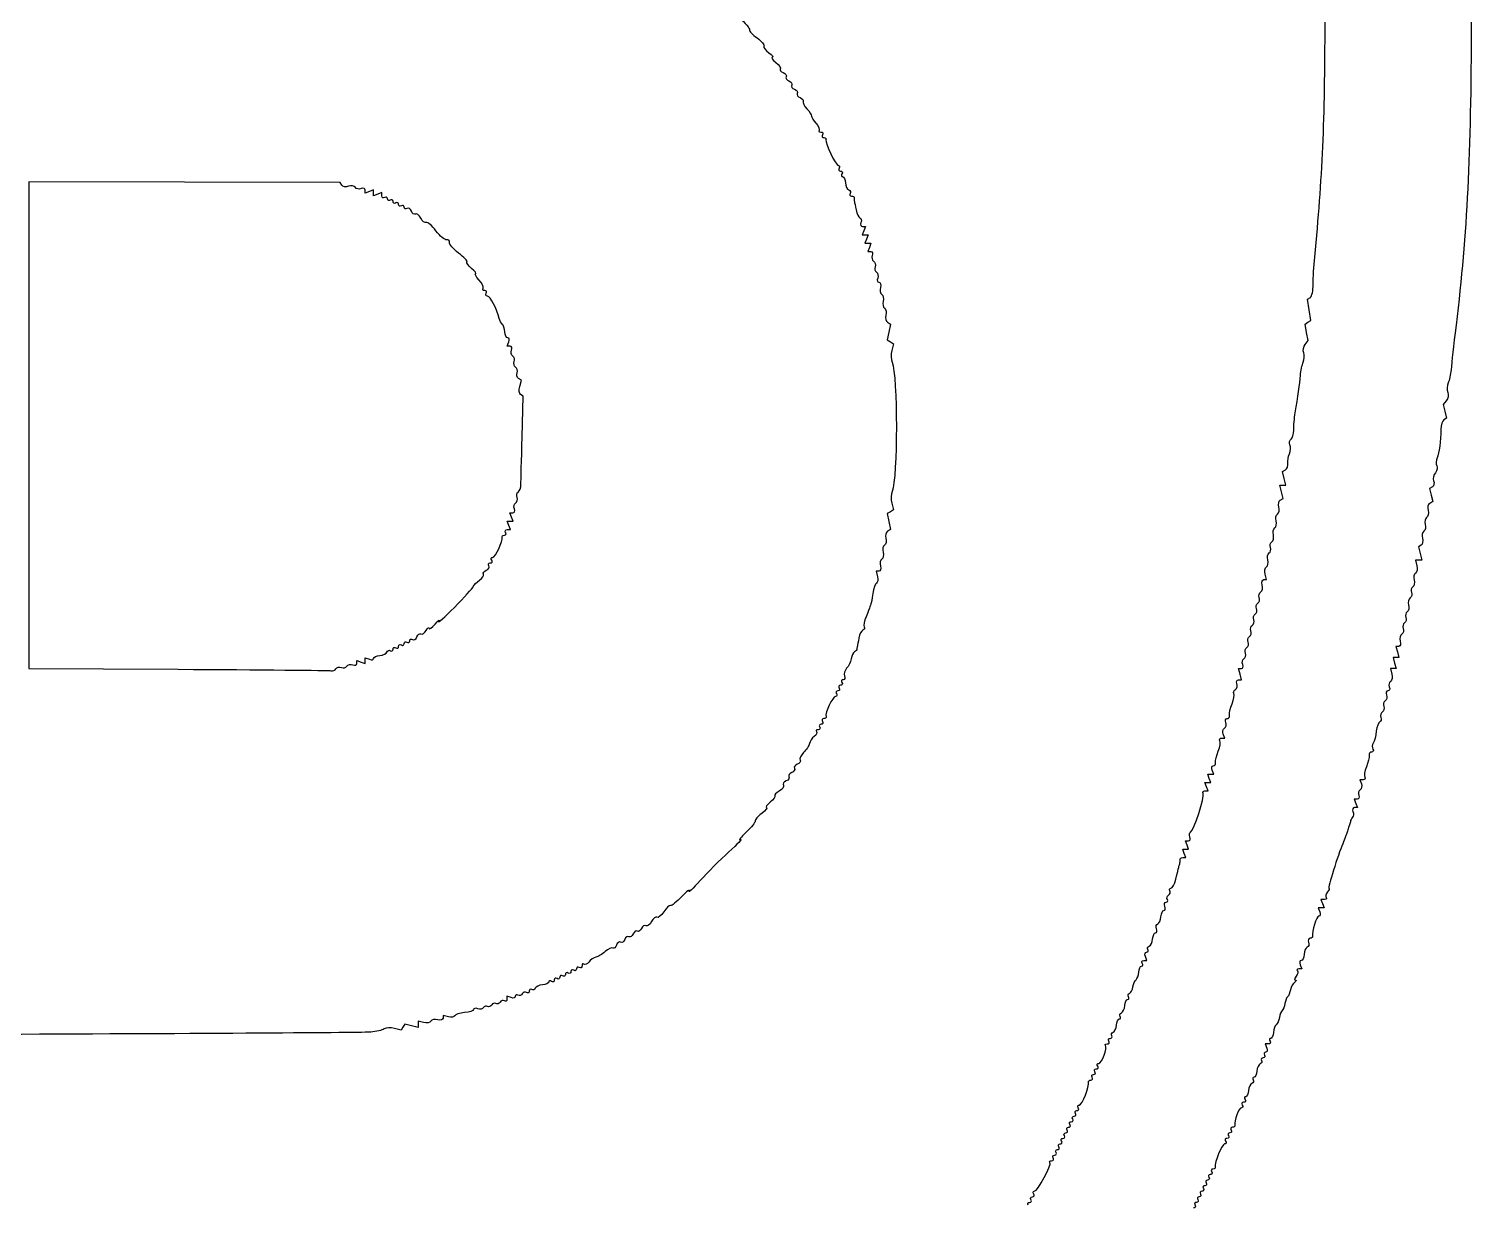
# Model space of a CAD drawing. Extents: x 13 to 550, y 14 to 551.
# Drawn here: x 403.9 to 550.3, y 162 to 281.4 of the extents above; entities that cross this region are included whole.
import ezdxf

# ---------------------------------------------------------------- set-up
doc = ezdxf.new("R2010")
doc.units = 0
doc.layers.get('0').update_dxf_attribs({"linetype": 'CONTINUOUS'})

msp = doc.modelspace()

# ---------------------------------------------------------------- linework, layer by layer
at = {"color": 7}
for p, q in [((419.663344, 265.839166), (403.86, 265.875347)), ((403.86, 265.875347), (403.86, 241.172351)), ((435.466716, 265.802957), (419.663344, 265.839166)), ((435.632662, 265.53445), (435.466716, 265.802957)), ((438.008889, 264.742168), (438.008889, 265.045726)), ((438.855556, 265.067062), (438.432222, 264.904615)), ((438.855556, 264.763504), (438.855556, 265.067062)), ((438.432222, 264.904615), (438.008889, 264.742168)), ((438.855556, 264.459946), (438.855556, 264.763504)), ((439.278889, 264.622393), (438.855556, 264.459946)), ((439.702222, 264.78484), (439.278889, 264.622393)), ((439.702222, 264.455769), (439.702222, 264.78484)), ((488.628549, 260.914444), (488.466102, 260.491111)), ((488.487438, 261.337778), (488.790996, 261.337778)), ((488.790996, 261.337778), (488.628549, 260.914444)), ((488.466102, 260.491111), (488.76966, 260.491111)), ((488.910771, 260.067778), (488.748324, 259.644444)), ((488.748324, 259.644444), (489.051882, 259.644444)), ((488.76966, 260.491111), (489.073218, 260.491111)), ((489.073218, 260.491111), (488.910771, 260.067778)), ((489.192993, 259.221111), (489.030546, 258.797778)), ((489.051882, 259.644444), (489.35544, 259.644444)), ((489.35544, 259.644444), (489.192993, 259.221111)), ((489.030546, 258.797778), (489.334104, 258.797778)), ((533.681009, 253.965851), (533.965235, 254.141506)), ((533.853136, 252.889427), (533.681009, 253.965851)), ((534.025235, 251.813032), (533.853136, 252.889427)), ((491.169932, 250.636617), (491.00963, 249.835134)), ((491.032659, 251.622024), (491.330234, 251.438128)), ((491.330234, 251.438128), (491.169932, 250.636617)), ((533.418486, 251.438043), (533.721874, 251.625523)), ((533.585505, 250.603004), (533.418486, 251.438043)), ((533.752496, 249.767993), (533.585505, 250.603004)), ((533.721874, 251.625523), (534.025235, 251.813032)), ((452.419946, 249.202222), (452.582393, 249.625556)), ((452.723504, 249.202222), (452.419946, 249.202222)), ((491.00963, 249.835134), (491.321316, 249.642489)), ((491.321316, 249.642489), (491.633002, 249.449844)), ((491.633002, 249.449844), (491.460423, 248.762238)), ((533.430282, 249.379712), (533.752496, 249.767993)), ((453.859082, 245.753975), (453.566304, 245.934907)), ((453.694066, 245.09651), (453.859082, 245.753975)), ((454.035781, 244.125863), (453.782402, 244.28244)), ((453.934209, 239.961251), (454.035781, 244.125863)), ((547.766692, 243.666772), (547.448091, 243.282893)), ((547.448091, 243.282893), (547.621742, 242.590969)), ((547.795394, 241.899045), (547.509079, 241.722063)), ((547.621742, 242.590969), (547.795394, 241.899045)), ((403.86, 241.172351), (403.86, 216.469355)), ((531.140162, 236.467537), (531.436919, 236.650953)), ((531.312882, 235.779282), (531.140162, 236.467537)), ((531.48563, 235.091026), (531.312882, 235.779282)), ((531.018609, 234.416261), (530.849247, 235.091026)), ((530.849247, 235.091026), (531.167453, 235.091026)), ((531.18797, 233.741496), (531.018609, 234.416261)), ((531.167453, 235.091026), (531.48563, 235.091026)), ((546.346888, 234.928241), (546.054111, 234.747308)), ((546.054111, 234.747308), (546.219126, 234.089843)), ((491.459943, 233.273318), (491.632522, 232.585712)), ((530.909361, 233.569312), (531.18797, 233.741496)), ((546.384141, 233.432378), (546.076322, 233.242104)), ((546.219126, 234.089843), (546.384141, 233.432378)), ((452.582393, 230.998889), (452.419946, 231.422222)), ((452.419946, 231.422222), (452.723504, 231.422222)), ((452.864615, 231.845556), (452.702168, 232.268889)), ((452.702168, 232.268889), (453.005726, 232.268889)), ((452.723504, 231.422222), (453.027062, 231.422222)), ((453.027062, 231.422222), (452.864615, 231.845556)), ((491.320836, 232.393067), (491.00915, 232.200422)), ((491.00915, 232.200422), (491.169452, 231.398939)), ((491.169452, 231.398939), (491.329754, 230.597428)), ((491.632522, 232.585712), (491.320836, 232.393067)), ((452.415769, 230.575556), (452.74484, 230.575556)), ((452.74484, 230.575556), (452.582393, 230.998889)), ((491.329754, 230.597428), (491.032179, 230.413532)), ((545.203832, 228.992825), (544.925222, 228.820641)), ((544.925222, 228.820641), (545.094583, 228.145876)), ((544.943425, 227.471111), (544.622905, 227.471111)), ((544.622905, 227.471111), (544.770451, 226.906949)), ((545.263945, 227.471111), (544.943425, 227.471111)), ((545.094583, 228.145876), (545.263945, 227.471111)), ((490.16, 226.342222), (489.871286, 226.342222)), ((489.871286, 226.342222), (490.015361, 225.791296)), ((529.514731, 225.495471), (529.367186, 226.059633)), ((529.226018, 225.495471), (529.514731, 225.495471)), ((542.936063, 218.722222), (542.64735, 218.722222)), ((542.64735, 218.722222), (542.794952, 218.157778)), ((437.162222, 216.989829), (437.162222, 217.293388)), ((437.162222, 217.293388), (437.585556, 217.13094)), ((437.585556, 217.13094), (438.008889, 216.968493)), ((438.008889, 217.272052), (438.008889, 217.57561)), ((438.008889, 217.57561), (438.432222, 217.413163)), ((438.008889, 216.968493), (438.008889, 217.272052)), ((542.653841, 217.593333), (542.365128, 217.593333)), ((542.365128, 217.593333), (542.51273, 217.028889)), ((542.51273, 217.028889), (542.66036, 216.464444)), ((542.942582, 217.593333), (542.653841, 217.593333)), ((542.794952, 218.157778), (542.942582, 217.593333)), ((403.86, 216.469355), (419.029444, 216.393832)), ((435.037936, 216.452111), (435.037936, 216.452111)), ((526.668436, 215.335471), (526.974731, 215.335471)), ((526.827129, 215.899915), (526.679499, 216.46436)), ((526.679499, 216.46436), (526.965503, 216.46436)), ((526.974731, 215.335471), (526.827129, 215.899915)), ((542.371619, 216.464444), (542.082905, 216.464444)), ((542.082905, 216.464444), (542.230451, 215.900282)), ((542.66036, 216.464444), (542.371619, 216.464444)), ((524.94688, 209.408804), (525.275951, 209.408804)), ((525.275951, 209.408804), (525.116975, 209.823106)), ((523.702393, 205.316582), (523.539946, 205.739915)), ((523.539946, 205.739915), (523.843504, 205.739915)), ((523.86484, 204.893249), (523.702393, 205.316582)), ((523.843504, 205.739915), (524.147062, 205.739915)), ((524.147062, 205.739915), (523.984615, 206.163249)), ((539.312979, 205.175556), (538.983908, 205.175556)), ((538.983908, 205.175556), (539.142884, 204.761253)), ((523.253547, 204.046582), (523.582618, 204.046582)), ((523.420171, 204.469915), (523.257724, 204.893249)), ((523.257724, 204.893249), (523.561282, 204.893249)), ((523.582618, 204.046582), (523.420171, 204.469915)), ((523.561282, 204.893249), (523.86484, 204.893249)), ((538.723022, 203.2), (538.419463, 203.2)), ((538.419463, 203.2), (538.58191, 202.776667)), ((538.744358, 202.353333), (538.440799, 202.353333)), ((538.58191, 202.776667), (538.744358, 202.353333)), ((521.162393, 197.696582), (520.999946, 198.119915)), ((520.999946, 198.119915), (521.303504, 198.119915)), ((521.32484, 197.273249), (521.162393, 197.696582)), ((521.444615, 198.543249), (521.282168, 198.966582)), ((521.282168, 198.966582), (521.585726, 198.966582)), ((521.303504, 198.119915), (521.607062, 198.119915)), ((521.607062, 198.119915), (521.444615, 198.543249)), ((521.01242, 197.273249), (521.32484, 197.273249)), ((535.054133, 192.193333), (534.750574, 192.193333)), ((534.750574, 192.193333), (534.913022, 191.77)), ((535.392263, 193.04), (535.032797, 193.04)), ((535.032797, 193.04), (535.195244, 192.616667)), ((535.357691, 192.193333), (535.054133, 192.193333)), ((535.195244, 192.616667), (535.357691, 192.193333)), ((517.044658, 186.831026), (517.373729, 186.831026)), ((517.373729, 186.831026), (517.211282, 187.25436)), ((533.099913, 185.984444), (532.779506, 185.984444)), ((532.937466, 186.407778), (533.099913, 185.984444)), ((452.824906, 183.060171), (452.401573, 183.222618)), ((452.401573, 183.222618), (452.401573, 182.893547)), ((442.020932, 180.385748), (441.83173, 180.079622)), ((442.695697, 180.216387), (442.020932, 180.385748)), ((443.370462, 180.047025), (442.695697, 180.216387)), ((443.934624, 180.540519), (443.370462, 180.688065)), ((443.370462, 180.688065), (443.370462, 180.367545)), ((443.370462, 180.367545), (443.370462, 180.047025)), ((446.461388, 181.108435), (445.910462, 181.252509)), ((445.910462, 181.252509), (445.910462, 180.963796)), ((441.642528, 179.773495), (440.970331, 179.942208)), ((441.83173, 180.079622), (441.642528, 179.773495)), ((529.717423, 178.364444), (529.388352, 178.364444)), ((529.388352, 178.364444), (529.550799, 177.941111))]:
    msp.add_line(p, q, dxfattribs=at)
for points in [[(475.967693, 282.601876), (476.588582, 282.006971), (477.065848, 281.427202), (477.028284, 281.313551)], [(477.028284, 281.313551), (476.99072, 281.1999), (477.334975, 280.829653), (477.793304, 280.490789)], [(534.406038, 258.233249), (535.193353, 266.253722), (535.453985, 272.185045), (535.453985, 282.081026)], [(550.286654, 282.081111), (550.275083, 268.452685), (549.897921, 260.88515), (548.75351, 251.318889)], [(477.793304, 280.490789), (478.251633, 280.151925), (478.566, 279.776569), (478.491889, 279.656653)], [(478.491889, 279.656653), (478.417777, 279.536737), (478.641523, 279.239444), (478.989108, 278.995971)], [(478.989108, 278.995971), (479.336693, 278.752526), (479.497559, 278.5491), (479.346599, 278.543935)], [(479.346599, 278.543935), (479.195638, 278.538855), (479.352525, 278.300547), (479.695143, 278.014543)], [(479.695143, 278.014543), (480.037789, 277.728511), (480.241864, 277.418236), (480.148618, 277.325018)], [(480.148618, 277.325018), (480.0554, 277.231771), (480.187085, 277.075702), (480.441226, 276.978195)], [(480.441226, 276.978195), (480.695395, 276.880659), (480.832527, 276.686264), (480.745969, 276.546225)], [(480.745969, 276.546225), (480.659412, 276.406158), (480.786412, 276.215658), (481.028192, 276.122892)], [(481.028192, 276.122892), (481.269971, 276.030097), (481.396971, 275.839597), (481.310414, 275.699559)], [(481.310414, 275.699559), (481.223856, 275.559492), (481.350856, 275.368992), (481.592636, 275.276225)], [(481.592636, 275.276225), (481.834416, 275.183431), (481.961416, 274.992931), (481.874858, 274.852892)], [(481.874858, 274.852892), (481.788301, 274.712825), (481.915301, 274.522325), (482.15708, 274.429559)], [(482.15708, 274.429559), (482.39886, 274.336764), (482.538306, 274.166386), (482.466932, 274.050958)], [(482.466932, 274.050958), (482.395586, 273.9355), (482.562182, 273.599543), (482.837151, 273.304395)], [(482.837151, 273.304395), (483.11212, 273.009247), (483.329996, 272.676648), (483.321275, 272.565255)], [(483.321275, 272.565255), (483.312526, 272.45389), (483.517279, 272.115365), (483.776161, 271.812992)], [(483.776161, 271.812992), (484.035072, 271.510647), (484.172655, 271.189027), (484.081921, 271.098292)], [(484.081921, 271.098292), (483.991186, 271.007558), (484.072607, 270.933333), (484.262882, 270.933333)], [(484.262882, 270.933333), (484.453128, 270.933333), (484.530287, 270.806333), (484.43436, 270.651111)], [(484.43436, 270.651111), (484.338432, 270.495889), (484.394425, 270.368889), (484.55882, 270.368889)], [(484.55882, 270.368889), (484.723186, 270.368889), (484.825943, 270.271042), (484.787138, 270.151465)], [(484.787138, 270.151465), (484.674051, 269.803005), (485.764586, 267.546667), (486.046103, 267.546667)], [(486.127693, 267.264444), (486.031766, 267.109222), (486.095266, 266.982222), (486.268804, 266.982222)], [(486.046103, 267.546667), (486.186903, 267.546667), (486.22362, 267.419667), (486.127693, 267.264444)], [(486.268804, 266.982222), (486.442343, 266.982222), (486.505843, 266.855222), (486.409915, 266.7)], [(486.409915, 266.7), (486.313988, 266.544778), (486.342972, 266.417778), (486.474318, 266.417778)], [(436.315556, 265.43), (436.031245, 265.339774), (435.723933, 265.386764), (435.632662, 265.53445)], [(437.006407, 265.312708), (436.910762, 265.467451), (436.599866, 265.520226), (436.315556, 265.43)], [(437.594587, 265.190309), (437.36672, 265.102848), (437.102052, 265.157938), (437.006407, 265.312708)], [(438.008889, 265.045726), (438.008889, 265.212689), (437.822453, 265.277741), (437.594587, 265.190309)], [(486.474318, 266.417778), (486.605665, 266.417778), (486.734527, 266.133919), (486.760661, 265.786955)], [(486.760661, 265.786955), (486.786908, 265.440019), (486.941594, 265.111653), (487.10469, 265.057297)], [(487.10469, 265.057297), (487.267786, 265.002941), (487.329424, 264.8423), (487.241681, 264.700343)], [(439.984444, 264.301111), (439.829222, 264.205184), (439.702222, 264.274864), (439.702222, 264.455769)], [(440.266667, 264.16), (440.266667, 264.333538), (440.139667, 264.397038), (439.984444, 264.301111)], [(440.548889, 264.018889), (440.393667, 263.922962), (440.266667, 263.986462), (440.266667, 264.16)], [(440.831111, 263.877778), (440.831111, 264.051316), (440.704111, 264.114816), (440.548889, 264.018889)], [(441.113333, 263.736667), (440.958111, 263.640739), (440.831111, 263.704239), (440.831111, 263.877778)], [(441.395556, 263.595556), (441.395556, 263.769094), (441.268556, 263.832594), (441.113333, 263.736667)], [(441.677778, 263.454444), (441.522556, 263.358517), (441.395556, 263.422017), (441.395556, 263.595556)], [(487.241681, 264.700343), (487.153938, 264.558385), (487.216563, 264.442222), (487.381042, 264.442222)], [(487.381042, 264.442222), (487.545408, 264.442222), (487.664873, 264.346972), (487.6465, 264.230556)], [(487.6465, 264.230556), (487.628156, 264.114139), (487.637469, 263.955389), (487.667385, 263.877778)], [(487.667385, 263.877778), (487.6973, 263.800167), (487.779512, 263.419167), (487.850067, 263.031111)], [(441.96, 263.313333), (441.96, 263.486872), (441.833, 263.550372), (441.677778, 263.454444)], [(442.244226, 263.173464), (442.087903, 263.076831), (441.96, 263.139795), (441.96, 263.313333)], [(442.697108, 262.909502), (442.604342, 263.151281), (442.400521, 263.270069), (442.244226, 263.173464)], [(443.104298, 262.617317), (442.973121, 262.536234), (442.789903, 262.667722), (442.697108, 262.909502)], [(443.653333, 262.184444), (443.482532, 262.503581), (443.235475, 262.698371), (443.104298, 262.617317)], [(444.200534, 261.750443), (444.070373, 261.67001), (443.824134, 261.865308), (443.653333, 262.184444)], [(487.850067, 263.031111), (487.920651, 262.643056), (488.094556, 262.285593), (488.23657, 262.236768)], [(488.23657, 262.236768), (488.378585, 262.187944), (488.424841, 261.965694), (488.339328, 261.74288)], [(445.185602, 260.915517), (444.773981, 261.455182), (444.330695, 261.830905), (444.200534, 261.750443)], [(446.275347, 260.001032), (446.087613, 259.964343), (445.597224, 260.375852), (445.185602, 260.915517)], [(488.339328, 261.74288), (488.253842, 261.520065), (488.320419, 261.337778), (488.487438, 261.337778)], [(446.555001, 259.741698), (446.588924, 259.92105), (446.463081, 260.037749), (446.275347, 260.001032)], [(447.490765, 258.65486), (446.942182, 259.073283), (446.521106, 259.562374), (446.555001, 259.741698)], [(448.340536, 257.746472), (448.421732, 257.827667), (448.039349, 258.236466), (447.490765, 258.65486)], [(448.815883, 257.07879), (448.473237, 257.364823), (448.259341, 257.665248), (448.340536, 257.746472)], [(489.334104, 258.797778), (489.501067, 258.797778), (489.569506, 258.620119), (489.486166, 258.403005)], [(489.486166, 258.403005), (489.402854, 258.185864), (489.464717, 257.9278), (489.623834, 257.829502)], [(489.623834, 257.829502), (489.782838, 257.731232), (489.846338, 257.477232), (489.764945, 257.265057)], [(534.251549, 255.499108), (534.251549, 256.14915), (534.322246, 257.379526), (534.406038, 258.233249)], [(449.216216, 256.549398), (449.3387, 256.554478), (449.158529, 256.792786), (448.815883, 257.07879)], [(449.559257, 255.932827), (449.248135, 256.266781), (449.093759, 256.544233), (449.216216, 256.549398)], [(489.764945, 257.265057), (489.683524, 257.052911), (489.746883, 256.798911), (489.906056, 256.700613)], [(489.906056, 256.700613), (490.06506, 256.602343), (490.123649, 256.335502), (490.036189, 256.107636)], [(449.976917, 255.08616), (450.05831, 255.217874), (449.870378, 255.598874), (449.559257, 255.932827)], [(450.144444, 254.846667), (449.970906, 254.846667), (449.895524, 254.954447), (449.976917, 255.08616)], [(450.285556, 254.564444), (450.381483, 254.719667), (450.317983, 254.846667), (450.144444, 254.846667)], [(490.036189, 256.107636), (489.948756, 255.879769), (490.005906, 255.693333), (490.163217, 255.693333)], [(490.163217, 255.693333), (490.320499, 255.693333), (490.386539, 255.45367), (490.309944, 255.160752)], [(490.309944, 255.160752), (490.233321, 254.867805), (490.29668, 254.550192), (490.450971, 254.454914)], [(533.965235, 254.141506), (534.121529, 254.238111), (534.250392, 254.849037), (534.251549, 255.499108)], [(450.424409, 254.282222), (450.252112, 254.282222), (450.189628, 254.409222), (450.285556, 254.564444)], [(451.611182, 251.998706), (451.407925, 252.943868), (450.712388, 254.282222), (450.424409, 254.282222)], [(490.450971, 254.454914), (490.605149, 254.359608), (490.668649, 254.042108), (490.592082, 253.749358)], [(490.592082, 253.749358), (490.515515, 253.456581), (490.5791, 253.139081), (490.733193, 253.043803)], [(451.922473, 251.4346), (451.798267, 251.526181), (451.6582, 251.78004), (451.611182, 251.998706)], [(490.733193, 253.043803), (490.887371, 252.948496), (490.950871, 252.630996), (490.874304, 252.338247)], [(490.874304, 252.338247), (490.797737, 252.04547), (490.868942, 251.723172), (491.032659, 251.622024)], [(452.194196, 250.658489), (452.168796, 250.993769), (452.04665, 251.343019), (451.922473, 251.4346)], [(452.492477, 250.048889), (452.35368, 250.048889), (452.219455, 250.323209), (452.194196, 250.658489)], [(548.75351, 251.318889), (548.498832, 249.189974), (548.325125, 247.649238), (548.244409, 246.803333)], [(452.582393, 249.625556), (452.671744, 249.858389), (452.631274, 250.048889), (452.492477, 250.048889)], [(452.868086, 248.78792), (452.955519, 249.015786), (452.890382, 249.202222), (452.723504, 249.202222)], [(533.284204, 248.53234), (533.187317, 248.784872), (533.253047, 249.166182), (533.430282, 249.379712)], [(452.998219, 248.194943), (452.839215, 248.293213), (452.780626, 248.560054), (452.868086, 248.78792)], [(453.13933, 247.630498), (453.220751, 247.842645), (453.157392, 248.096645), (452.998219, 248.194943)], [(453.280441, 247.066054), (453.121437, 247.164324), (453.057937, 247.418324), (453.13933, 247.630498)], [(491.460423, 248.762238), (491.365512, 248.384032), (491.380074, 247.852071), (491.492822, 247.580065)], [(491.492822, 247.580065), (492.081707, 246.159218), (492.082102, 235.872584), (491.492822, 234.45549)], [(532.959733, 246.238804), (532.998228, 246.704471), (533.126611, 247.307721), (533.24506, 247.57936)], [(533.24506, 247.57936), (533.36348, 247.850999), (533.381119, 248.279835), (533.284204, 248.53234)], [(453.421552, 246.50161), (453.502974, 246.713756), (453.439615, 246.967756), (453.280441, 247.066054)], [(453.566304, 245.934907), (453.405296, 246.034419), (453.34016, 246.289435), (453.421552, 246.50161)], [(532.432599, 242.428804), (532.709289, 244.069277), (532.88596, 245.34622), (532.959733, 246.238804)], [(548.244409, 246.803333), (548.199959, 246.337667), (548.066722, 245.734417), (547.948273, 245.462778)], [(453.782402, 244.28244), (453.64304, 244.368574), (453.603304, 244.734898), (453.694066, 245.09651)], [(547.948273, 245.462778), (547.829853, 245.191139), (547.812214, 244.762302), (547.909129, 244.509798)], [(547.909129, 244.509798), (548.006016, 244.257266), (547.941923, 243.877931), (547.766692, 243.666772)], [(532.271619, 240.683457), (532.268515, 241.10013), (532.340989, 241.885526), (532.432599, 242.428804)], [(547.509079, 241.722063), (547.351599, 241.624753), (547.220479, 241.204214), (547.217685, 240.787569)], [(532.00427, 239.757204), (532.154412, 239.849999), (532.274724, 240.266813), (532.271619, 240.683457)], [(547.217685, 240.787569), (547.2095, 239.543308), (547.0525, 238.367147), (546.826722, 237.856296)], [(453.818667, 235.175665), (453.826287, 235.51721), (453.878357, 237.670735), (453.934209, 239.961251)], [(531.890309, 239.174218), (531.802848, 239.402084), (531.854156, 239.664409), (532.00427, 239.757204)], [(531.834598, 238.266026), (531.95268, 238.537665), (531.977741, 238.946351), (531.890309, 239.174218)], [(531.436919, 236.650953), (531.600128, 236.75182), (531.708078, 237.045359), (531.676808, 237.303254)], [(531.676808, 237.303254), (531.645509, 237.561148), (531.716516, 237.994388), (531.834598, 238.266026)], [(546.826722, 237.856296), (546.709967, 237.59208), (546.700117, 237.23727), (546.804709, 237.067824)], [(546.657022, 236.352334), (546.471066, 236.128278), (546.391084, 235.75693), (546.479307, 235.527088)], [(546.804709, 237.067824), (546.909442, 236.898378), (546.842978, 236.57639), (546.657022, 236.352334)], [(453.421552, 233.840613), (453.34016, 234.052787), (453.393048, 234.30024), (453.539126, 234.390494)], [(453.539126, 234.390494), (453.685176, 234.480777), (453.810991, 234.834091), (453.818667, 235.175665)], [(491.492822, 234.45549), (491.37982, 234.183484), (491.365032, 233.651524), (491.459943, 233.273318)], [(546.479307, 235.527088), (546.567501, 235.297246), (546.507896, 235.027752), (546.346888, 234.928241)], [(453.150309, 232.683191), (453.062848, 232.911057), (453.121437, 233.177898), (453.280441, 233.276168)], [(453.280441, 233.276168), (453.439474, 233.374466), (453.502974, 233.628466), (453.421552, 233.840613)], [(530.62886, 232.159274), (530.783038, 232.254552), (530.846538, 232.572052), (530.769971, 232.864829)], [(530.769971, 232.864829), (530.693404, 233.157578), (530.756142, 233.474599), (530.909361, 233.569312)], [(546.076322, 233.242104), (545.906988, 233.137456), (545.831099, 232.812308), (545.907666, 232.51953)], [(453.005726, 232.268889), (453.172689, 232.268889), (453.237741, 232.455325), (453.150309, 232.683191)], [(530.346638, 230.748163), (530.500816, 230.843441), (530.564316, 231.160941), (530.487749, 231.453718)], [(530.487749, 231.453718), (530.411182, 231.746467), (530.474767, 232.063967), (530.62886, 232.159274)], [(545.766554, 231.813975), (545.612376, 231.718697), (545.548876, 231.401197), (545.625443, 231.108419)], [(545.907666, 232.51953), (545.984232, 232.226781), (545.920648, 231.909281), (545.766554, 231.813975)], [(451.90489, 229.799444), (451.867976, 229.915861), (451.972285, 230.011111), (452.136651, 230.011111)], [(452.136651, 230.011111), (452.301046, 230.011111), (452.357038, 230.138111), (452.261111, 230.293333)], [(452.261111, 230.293333), (452.165184, 230.448556), (452.234864, 230.575556), (452.415769, 230.575556)], [(491.032179, 230.413532), (490.868518, 230.312383), (490.797257, 229.990086), (490.873824, 229.697308)], [(530.050248, 229.328274), (530.212215, 229.428379), (530.282094, 229.74983), (530.205527, 230.042607)], [(530.205527, 230.042607), (530.12896, 230.335356), (530.192544, 230.652856), (530.346638, 230.748163)], [(545.484332, 230.402864), (545.330154, 230.307586), (545.266654, 229.990086), (545.343221, 229.697308)], [(545.625443, 231.108419), (545.70201, 230.81567), (545.638426, 230.49817), (545.484332, 230.402864)], [(450.940226, 227.753333), (451.221658, 227.753333), (452.018033, 229.44249), (451.90489, 229.799444)], [(490.732713, 228.991753), (490.578535, 228.896474), (490.515035, 228.578974), (490.591602, 228.286197)], [(490.873824, 229.697308), (490.950391, 229.404559), (490.886806, 229.087059), (490.732713, 228.991753)], [(529.776859, 228.204861), (529.928074, 228.298304), (529.985196, 228.548382), (529.903775, 228.760528)], [(529.903775, 228.760528), (529.822382, 228.972703), (529.888252, 229.22817), (530.050248, 229.328274)], [(545.343221, 229.697308), (545.419788, 229.404559), (545.35705, 229.087539), (545.203832, 228.992825)], [(450.56902, 226.904663), (450.472387, 227.060986), (450.53535, 227.188889), (450.708889, 227.188889)], [(450.708889, 227.188889), (450.882427, 227.188889), (450.945927, 227.315889), (450.85, 227.471111)], [(450.85, 227.471111), (450.754073, 227.626333), (450.794656, 227.753333), (450.940226, 227.753333)], [(490.450491, 227.580642), (490.296313, 227.485363), (490.232841, 227.16775), (490.309464, 226.874804)], [(490.591602, 228.286197), (490.668169, 227.993448), (490.604584, 227.675948), (490.450491, 227.580642)], [(529.499971, 226.797052), (529.654149, 226.89233), (529.717649, 227.20983), (529.641082, 227.502607)], [(529.641082, 227.502607), (529.564515, 227.795356), (529.62556, 228.111389), (529.776859, 228.204861)], [(449.622644, 225.444304), (449.914828, 225.648972), (450.088988, 225.921401), (450.009683, 226.049727)], [(450.009683, 226.049727), (449.930351, 226.178082), (450.063277, 226.358986), (450.305057, 226.451781)], [(450.305057, 226.451781), (450.546837, 226.544547), (450.665624, 226.748368), (450.56902, 226.904663)], [(490.015361, 225.791296), (490.094609, 225.488302), (490.048098, 225.202552), (489.912039, 225.156296)], [(490.309464, 226.874804), (490.38606, 226.581885), (490.318778, 226.342222), (490.16, 226.342222)], [(529.367186, 226.059633), (529.286047, 226.369936), (529.345737, 226.701745), (529.499971, 226.797052)], [(544.637666, 226.16953), (544.483488, 226.074252), (544.419988, 225.756752), (544.496554, 225.463975)], [(544.770451, 226.906949), (544.85159, 226.596646), (544.7919, 226.264837), (544.637666, 226.16953)], [(447.062408, 222.678554), (448.05902, 223.690378), (448.923269, 224.642878), (448.982931, 224.795221)], [(448.982931, 224.795221), (449.042592, 224.947565), (449.330487, 225.239665), (449.622644, 225.444304)], [(489.5377, 224.084444), (489.467906, 223.541167), (489.386344, 223.064917), (489.356456, 223.026111)], [(489.912039, 225.156296), (489.775952, 225.110068), (489.607493, 224.627722), (489.5377, 224.084444)], [(528.774886, 223.680528), (528.693493, 223.892703), (528.759364, 224.14817), (528.921359, 224.248274)], [(528.921359, 224.248274), (529.083326, 224.348379), (529.153176, 224.669943), (529.076553, 224.962889)], [(529.076553, 224.962889), (528.999958, 225.255808), (529.06724, 225.495471), (529.226018, 225.495471)], [(544.233862, 224.206054), (544.315255, 223.993879), (544.249384, 223.738412), (544.087389, 223.638308)], [(544.360777, 224.761721), (544.209563, 224.668278), (544.152441, 224.4182), (544.233862, 224.206054)], [(544.496554, 225.463975), (544.573121, 225.171226), (544.512077, 224.855193), (544.360777, 224.761721)], [(445.464099, 221.262222), (445.346554, 221.029389), (446.065769, 221.666731), (447.062408, 222.678554)], [(489.243201, 222.743889), (489.210802, 222.627472), (489.035259, 222.172304), (488.853141, 221.732433)], [(489.356456, 223.026111), (489.326569, 222.987306), (489.2756, 222.860306), (489.243201, 222.743889)], [(528.492664, 222.551639), (528.411271, 222.763814), (528.474884, 223.017814), (528.633775, 223.116084)], [(528.633775, 223.116084), (528.792807, 223.214382), (528.856307, 223.468382), (528.774886, 223.680528)], [(543.93211, 222.923975), (544.008677, 222.631226), (543.947632, 222.315193), (543.796333, 222.221721)], [(544.087389, 223.638308), (543.925421, 223.538203), (543.855543, 223.216752), (543.93211, 222.923975)], [(445.095207, 220.98), (445.41567, 221.368056), (445.581673, 221.495056), (445.464099, 221.262222)], [(488.853141, 221.732433), (488.670995, 221.292533), (488.587175, 220.827148), (488.666875, 220.698201)], [(528.06933, 220.858306), (528.228362, 220.956604), (528.291862, 221.210604), (528.210441, 221.42275)], [(528.210441, 221.42275), (528.129048, 221.634925), (528.192661, 221.888925), (528.351552, 221.987195)], [(528.351552, 221.987195), (528.510585, 222.085493), (528.574085, 222.339493), (528.492664, 222.551639)], [(543.669418, 221.666054), (543.75081, 221.453879), (543.687198, 221.199879), (543.528306, 221.10161)], [(543.796333, 222.221721), (543.645118, 222.128278), (543.587996, 221.8782), (543.669418, 221.666054)], [(442.80867, 219.426536), (442.964965, 219.329931), (443.168786, 219.448832), (443.261552, 219.690498)], [(443.261552, 219.690498), (443.354347, 219.932278), (443.536155, 220.06464), (443.665554, 219.984659)], [(443.665554, 219.984659), (443.794981, 219.904677), (444.031822, 220.064161), (444.191842, 220.339073)], [(444.191842, 220.339073), (444.35189, 220.613958), (444.48953, 220.711889), (444.497686, 220.556667)], [(444.497686, 220.556667), (444.50587, 220.401444), (444.774743, 220.591944), (445.095207, 220.98)], [(488.535924, 220.369102), (488.384229, 220.317032), (488.202393, 219.956944), (488.13181, 219.568889)], [(488.666875, 220.698201), (488.746546, 220.569254), (488.687759, 220.421172), (488.535924, 220.369102)], [(527.645997, 219.164972), (527.564604, 219.377147), (527.628217, 219.631147), (527.787108, 219.729417)], [(527.787108, 219.729417), (527.94614, 219.827715), (528.00964, 220.081715), (527.928219, 220.293861)], [(527.928219, 220.293861), (527.846826, 220.506036), (527.910439, 220.760036), (528.06933, 220.858306)], [(543.240722, 219.969419), (543.078755, 219.869314), (543.008905, 219.54775), (543.085528, 219.254804)], [(543.387195, 220.537165), (543.468588, 220.32499), (543.402718, 220.069523), (543.240722, 219.969419)], [(543.528306, 221.10161), (543.369274, 221.003312), (543.305774, 220.749312), (543.387195, 220.537165)], [(440.216036, 218.146997), (440.270392, 218.310093), (440.431033, 218.37173), (440.572991, 218.283988)], [(440.572991, 218.283988), (440.714948, 218.196245), (440.831111, 218.26649), (440.831111, 218.44)], [(440.831111, 218.44), (440.831111, 218.613538), (440.958111, 218.677038), (441.113333, 218.581111)], [(441.113333, 218.581111), (441.268556, 218.485184), (441.395556, 218.548684), (441.395556, 218.722222)], [(441.395556, 218.722222), (441.395556, 218.895761), (441.522556, 218.959261), (441.677778, 218.863333)], [(441.677778, 218.863333), (441.833, 218.767406), (441.96, 218.830906), (441.96, 219.004444)], [(441.96, 219.004444), (441.96, 219.177983), (442.087, 219.241483), (442.242222, 219.145556)], [(442.242222, 219.145556), (442.397444, 219.049628), (442.524444, 219.113128), (442.524444, 219.286667)], [(442.524444, 219.286667), (442.524444, 219.460205), (442.652348, 219.523169), (442.80867, 219.426536)], [(487.934621, 218.510556), (487.919663, 218.394139), (487.805504, 218.235389), (487.680621, 218.157778)], [(487.982542, 218.792778), (487.970971, 218.753972), (487.949438, 218.626972), (487.934621, 218.510556)], [(488.13181, 219.568889), (488.061254, 219.180833), (487.994085, 218.831583), (487.982542, 218.792778)], [(527.363775, 218.036084), (527.282382, 218.248258), (527.345995, 218.502258), (527.504886, 218.600528)], [(527.504886, 218.600528), (527.663918, 218.698826), (527.727418, 218.952826), (527.645997, 219.164972)], [(543.085528, 219.254804), (543.162123, 218.961885), (543.094841, 218.722222), (542.936063, 218.722222)], [(435.590498, 216.574003), (435.802645, 216.492582), (436.056645, 216.555941), (436.154943, 216.715114)], [(436.154943, 216.715114), (436.253213, 216.874118), (436.520054, 216.932708), (436.74792, 216.845247)], [(436.74792, 216.845247), (436.975786, 216.757814), (437.162222, 216.822951), (437.162222, 216.989829)], [(438.432222, 217.413163), (438.665056, 217.323811), (438.855556, 217.364282), (438.855556, 217.503079)], [(438.855556, 217.503079), (438.855556, 217.641876), (439.139415, 217.776834), (439.486379, 217.802968)], [(439.486379, 217.802968), (439.833314, 217.829215), (440.16168, 217.983901), (440.216036, 218.146997)], [(487.354767, 217.452222), (487.300468, 217.141778), (487.089958, 216.712659), (486.887012, 216.498622)], [(487.680621, 218.157778), (487.555738, 218.080167), (487.409095, 217.762667), (487.354767, 217.452222)], [(526.965503, 216.46436), (527.122813, 216.46436), (527.179963, 216.650796), (527.092531, 216.878662)], [(527.092531, 216.878662), (527.00507, 217.106528), (527.06366, 217.373369), (527.222664, 217.471639)], [(527.222664, 217.471639), (527.381696, 217.569937), (527.445196, 217.823937), (527.363775, 218.036084)], [(419.029444, 216.393832), (427.372639, 216.352318), (434.350132, 216.287689), (434.535016, 216.250266)], [(434.535016, 216.250266), (434.719871, 216.212843), (434.946185, 216.303662), (435.037936, 216.452111)], [(435.037936, 216.452111), (435.129686, 216.60056), (435.378324, 216.655396), (435.590498, 216.574003)], [(486.524949, 215.335556), (486.365437, 215.335556), (486.313424, 215.208556), (486.409351, 215.053333)], [(486.666484, 215.72251), (486.748159, 215.509687), (486.684546, 215.335556), (486.524949, 215.335556)], [(486.887012, 216.498622), (486.684066, 216.284556), (486.584808, 215.935306), (486.666484, 215.72251)], [(526.513665, 214.940698), (526.430325, 215.157812), (526.499836, 215.335471), (526.668436, 215.335471)], [(542.230451, 215.900282), (542.31159, 215.589979), (542.254158, 215.259638), (542.103, 215.166166)], [(485.986018, 214.206667), (485.812479, 214.206667), (485.748979, 214.079667), (485.844906, 213.924444)], [(485.844906, 213.924444), (485.940834, 213.769222), (485.90025, 213.642222), (485.75468, 213.642222)], [(486.127129, 214.488889), (486.223056, 214.333667), (486.159556, 214.206667), (485.986018, 214.206667)], [(486.26824, 214.771111), (486.094701, 214.771111), (486.031201, 214.644111), (486.127129, 214.488889)], [(486.409351, 215.053333), (486.505278, 214.898111), (486.441778, 214.771111), (486.26824, 214.771111)], [(526.018986, 212.889705), (526.200201, 213.329605), (526.281989, 213.797078), (526.200737, 213.928537)], [(526.200737, 213.928537), (526.119485, 214.060024), (526.190859, 214.252697), (526.359092, 214.356752)], [(526.359092, 214.356752), (526.527409, 214.46078), (526.596977, 214.723557), (526.513665, 214.940698)], [(541.682884, 213.792364), (541.770344, 213.564498), (541.711755, 213.297657), (541.552751, 213.199387)], [(541.827466, 214.206667), (541.660503, 214.206667), (541.595451, 214.020231), (541.682884, 213.792364)], [(541.979527, 214.601439), (542.062868, 214.384326), (541.994485, 214.206667), (541.827466, 214.206667)], [(542.103, 215.166166), (541.951785, 215.072722), (541.896215, 214.818581), (541.979527, 214.601439)], [(485.75468, 213.642222), (485.473248, 213.642222), (484.676873, 211.953066), (484.790016, 211.596111)], [(525.747121, 211.737138), (525.715428, 211.931165), (525.837743, 212.449833), (526.018986, 212.889705)], [(541.41164, 212.634943), (541.493033, 212.422768), (541.42942, 212.168768), (541.270529, 212.070498)], [(541.552751, 213.199387), (541.393719, 213.101089), (541.330219, 212.847089), (541.41164, 212.634943)], [(484.433795, 211.102222), (484.529723, 210.947), (484.466223, 210.82), (484.292684, 210.82)], [(484.558255, 211.384444), (484.393861, 211.384444), (484.337868, 211.257444), (484.433795, 211.102222)], [(484.790016, 211.596111), (484.826931, 211.479694), (484.722622, 211.384444), (484.558255, 211.384444)], [(525.247108, 210.416084), (525.40614, 210.514382), (525.468088, 210.772446), (525.384776, 210.989587)], [(525.384776, 210.989587), (525.301436, 211.206701), (525.361916, 211.38436), (525.519001, 211.38436)], [(525.519001, 211.38436), (525.67617, 211.38436), (525.778815, 211.54311), (525.747121, 211.737138)], [(541.008852, 211.049898), (540.865032, 211.001074), (540.705238, 210.574354), (540.65376, 210.101688)], [(541.125862, 211.515254), (541.205335, 211.308132), (541.152673, 211.098723), (541.008852, 211.049898)], [(541.270529, 212.070498), (541.111496, 211.9722), (541.046416, 211.722349), (541.125862, 211.515254)], [(483.598248, 209.577912), (483.376365, 209.407337), (483.156091, 209.087861), (483.108762, 208.867954)], [(483.81793, 210.071801), (483.918994, 209.970737), (483.820752, 209.748487), (483.598248, 209.577912)], [(483.980095, 210.255556), (483.789821, 210.255556), (483.716866, 210.172864), (483.81793, 210.071801)], [(484.151573, 210.537778), (484.2475, 210.382556), (484.1702, 210.255556), (483.980095, 210.255556)], [(484.292684, 210.82), (484.119146, 210.82), (484.055646, 210.693), (484.151573, 210.537778)], [(524.777575, 209.15026), (524.689691, 209.292472), (524.766004, 209.408804), (524.94688, 209.408804)], [(525.116975, 209.823106), (525.029515, 210.050973), (525.088104, 210.317814), (525.247108, 210.416084)], [(540.65376, 210.101688), (540.602283, 209.628994), (540.465603, 209.089244), (540.350033, 208.902244)], [(482.518494, 207.940458), (482.241211, 207.650221), (482.081727, 207.30368), (482.164108, 207.170387)], [(483.108762, 208.867954), (483.061405, 208.648074), (482.795806, 208.230696), (482.518494, 207.940458)], [(524.33601, 206.93936), (524.304316, 207.133388), (524.426632, 207.652056), (524.607875, 208.091927)], [(524.607875, 208.091927), (524.78909, 208.531827), (524.865459, 209.008077), (524.777575, 209.15026)], [(540.177482, 207.997778), (540.006286, 207.997778), (539.892155, 207.839028), (539.923849, 207.645)], [(540.314303, 208.28), (540.410231, 208.124778), (540.34865, 207.997778), (540.177482, 207.997778)], [(540.350033, 208.902244), (540.234434, 208.715215), (540.218376, 208.435222), (540.314303, 208.28)], [(481.874294, 206.75933), (481.632514, 206.666564), (481.505514, 206.476064), (481.592072, 206.335997)], [(482.164108, 207.170387), (482.246488, 207.037093), (482.116074, 206.852125), (481.874294, 206.75933)], [(523.984615, 206.163249), (523.895264, 206.396082), (523.950748, 206.586582), (524.10789, 206.586582)], [(524.10789, 206.586582), (524.265059, 206.586582), (524.367704, 206.745332), (524.33601, 206.93936)], [(539.651984, 206.492433), (539.470769, 206.052533), (539.3944, 205.576283), (539.482284, 205.434099)], [(539.923849, 207.645), (539.955542, 207.450972), (539.833227, 206.932304), (539.651984, 206.492433)], [(480.745405, 205.065997), (480.503625, 204.97323), (480.380915, 204.775788), (480.472694, 204.627254)], [(481.027627, 205.48933), (481.114185, 205.349292), (480.987185, 205.158792), (480.745405, 205.065997)], [(481.309849, 205.912664), (481.06807, 205.819897), (480.94107, 205.629397), (481.027627, 205.48933)], [(481.592072, 206.335997), (481.678629, 206.195958), (481.551629, 206.005458), (481.309849, 205.912664)], [(539.482284, 205.434099), (539.570168, 205.291888), (539.493855, 205.175556), (539.312979, 205.175556)], [(479.599837, 203.565421), (479.684136, 203.481122), (479.47278, 203.178156), (479.130134, 202.892124)], [(480.043095, 204.037974), (479.715012, 203.862376), (479.515537, 203.649749), (479.599837, 203.565421)], [(480.472694, 204.627254), (480.5645, 204.478721), (480.371178, 204.213545), (480.043095, 204.037974)], [(521.799989, 199.865573), (522.1178, 199.992883), (523.257498, 203.507707), (523.076142, 203.801162)], [(523.076142, 203.801162), (522.992717, 203.936148), (523.072473, 204.046582), (523.253547, 204.046582)], [(538.875083, 203.594772), (538.958423, 203.377659), (538.890041, 203.2), (538.723022, 203.2)], [(539.012751, 204.168276), (538.853719, 204.069978), (538.791771, 203.811914), (538.875083, 203.594772)], [(539.142884, 204.761253), (539.230344, 204.533387), (539.171755, 204.266546), (539.012751, 204.168276)], [(478.756867, 202.362731), (478.894196, 202.357651), (478.674402, 202.092024), (478.268369, 201.772661)], [(479.130134, 202.892124), (478.787488, 202.60612), (478.61951, 202.367896), (478.756867, 202.362731)], [(538.440799, 202.353333), (538.273837, 202.353333), (538.205595, 202.175251), (538.289105, 201.957601)], [(477.595325, 200.986813), (477.631139, 200.873953), (477.215962, 200.362453), (476.672684, 199.850135)], [(478.268369, 201.772661), (477.862364, 201.453298), (477.559483, 201.099646), (477.595325, 200.986813)], [(538.021248, 200.918713), (538.001774, 200.776417), (537.95422, 200.5965), (537.915414, 200.518889)], [(538.248747, 201.36962), (538.143027, 201.263899), (538.040665, 201.060981), (538.021248, 200.918713)], [(538.289105, 201.957601), (538.372643, 201.739923), (538.354468, 201.47534), (538.248747, 201.36962)], [(476.10824, 199.112745), (476.341073, 199.21951), (475.811032, 198.656815), (474.930357, 197.862303)], [(476.672684, 199.850135), (476.129406, 199.337817), (475.875406, 199.00598), (476.10824, 199.112745)], [(521.585726, 198.966582), (521.752689, 198.966582), (521.819322, 199.148869), (521.733836, 199.371684)], [(521.733836, 199.371684), (521.648323, 199.594498), (521.678098, 199.816748), (521.799989, 199.865573)], [(537.502975, 199.319444), (537.470181, 199.203028), (537.360001, 198.917278), (537.258147, 198.684444)], [(537.633192, 199.672222), (537.594387, 199.594611), (537.535797, 199.435861), (537.502975, 199.319444)], [(537.774303, 200.095556), (537.735498, 199.940333), (537.671998, 199.749833), (537.633192, 199.672222)], [(537.915414, 200.518889), (537.876609, 200.441278), (537.813109, 200.250778), (537.774303, 200.095556)], [(474.930357, 197.862303), (474.049683, 197.067791), (472.736587, 195.753002), (472.01232, 194.940541)], [(537.258147, 198.684444), (536.769818, 197.568143), (535.709876, 194.168889), (535.850112, 194.168889)], [(520.308868, 195.086026), (520.623292, 196.407955), (520.622869, 196.406347), (520.698137, 196.638249)], [(520.698137, 196.638249), (520.735927, 196.754665), (520.751816, 196.945165), (520.733415, 197.061582)], [(520.733415, 197.061582), (520.715071, 197.177999), (520.840575, 197.273249), (521.01242, 197.273249)], [(472.01232, 194.940541), (471.288082, 194.12808), (470.781182, 193.653833), (470.885887, 193.886667)], [(519.814246, 194.168804), (519.966307, 194.168804), (520.188867, 194.581554), (520.308868, 195.086026)], [(470.144771, 193.322222), (469.632453, 192.778944), (469.116043, 192.365404), (468.997199, 192.403222)], [(470.885887, 193.886667), (470.990591, 194.1195), (470.657089, 193.8655), (470.144771, 193.322222)], [(519.442051, 193.020414), (519.352756, 193.164912), (519.410837, 193.364189), (519.571111, 193.463249)], [(519.571111, 193.463249), (519.731385, 193.562309), (519.789466, 193.761586), (519.700171, 193.906084)], [(519.700171, 193.906084), (519.610876, 194.050581), (519.662212, 194.168804), (519.814246, 194.168804)], [(535.694636, 193.790147), (535.521747, 193.581838), (535.463863, 193.327838), (535.565999, 193.225702)], [(535.850112, 194.168889), (535.937488, 194.168889), (535.86761, 193.998455), (535.694636, 193.790147)], [(468.997199, 192.403222), (468.878384, 192.44104), (468.574346, 192.15639), (468.321588, 191.770649)], [(518.797032, 191.280203), (518.823279, 191.627167), (518.958124, 191.911026), (519.096921, 191.911026)], [(519.096921, 191.911026), (519.235718, 191.911026), (519.276189, 192.101526), (519.186837, 192.33436)], [(519.186837, 192.33436), (519.097486, 192.567193), (519.15489, 192.757693), (519.314402, 192.757693)], [(519.314402, 192.757693), (519.473914, 192.757693), (519.531346, 192.875916), (519.442051, 193.020414)], [(535.565999, 193.225702), (535.668135, 193.123566), (535.589988, 193.04), (535.392263, 193.04)], [(466.496541, 190.36888), (466.348008, 190.460658), (466.150565, 190.337948), (466.057798, 190.096168)], [(467.077129, 190.782222), (466.906328, 190.463085), (466.645075, 190.277073), (466.496541, 190.36888)], [(467.624866, 191.215885), (467.494394, 191.296516), (467.24793, 191.101359), (467.077129, 190.782222)], [(468.321588, 191.770649), (468.068858, 191.384908), (467.755309, 191.135254), (467.624866, 191.215885)], [(518.34717, 190.05835), (518.261656, 190.281165), (518.317226, 190.505278), (518.470614, 190.556416)], [(518.470614, 190.556416), (518.62403, 190.607555), (518.770898, 190.933268), (518.797032, 191.280203)], [(534.824545, 191.346667), (534.582116, 191.346667), (534.083345, 189.731311), (534.192762, 189.300556)], [(534.913022, 191.77), (535.002373, 191.537167), (534.962552, 191.346667), (534.824545, 191.346667)], [(464.364465, 188.967279), (464.27167, 188.7255), (464.08117, 188.5985), (463.941132, 188.685057)], [(464.787798, 189.249502), (464.647732, 189.336059), (464.457232, 189.209059), (464.364465, 188.967279)], [(465.211132, 189.531724), (465.118337, 189.289944), (464.927837, 189.162944), (464.787798, 189.249502)], [(465.634465, 189.813946), (465.494398, 189.900504), (465.303898, 189.773504), (465.211132, 189.531724)], [(466.057798, 190.096168), (465.965004, 189.854388), (465.774504, 189.727388), (465.634465, 189.813946)], [(517.606336, 188.292768), (517.769433, 188.347124), (517.924232, 188.67549), (517.950365, 189.022426)], [(517.950365, 189.022426), (517.976612, 189.36939), (518.111458, 189.653249), (518.250255, 189.653249)], [(518.250255, 189.653249), (518.389052, 189.653249), (518.432655, 189.835536), (518.34717, 190.05835)], [(533.934106, 189.088889), (533.762289, 189.088889), (533.691648, 188.906602), (533.777134, 188.683787)], [(534.192762, 189.300556), (534.222339, 189.184139), (534.105951, 189.088889), (533.934106, 189.088889)], [(462.381628, 187.738568), (462.080412, 187.472292), (461.648443, 187.215724), (461.421678, 187.168367)], [(463.139197, 188.092983), (463.02374, 188.164329), (462.682844, 188.004845), (462.381628, 187.738568)], [(463.517798, 188.402835), (463.425004, 188.161055), (463.254626, 188.021609), (463.139197, 188.092983)], [(463.941132, 188.685057), (463.801065, 188.771615), (463.610565, 188.644615), (463.517798, 188.402835)], [(517.211282, 187.25436), (517.12193, 187.487193), (517.179334, 187.677693), (517.338846, 187.677693)], [(517.338846, 187.677693), (517.498358, 187.677693), (517.557089, 187.793856), (517.469346, 187.935814)], [(517.469346, 187.935814), (517.381603, 188.077771), (517.443381, 188.238412), (517.606336, 188.292768)], [(533.327271, 187.461934), (533.301025, 187.11497), (533.166179, 186.831111), (533.027382, 186.831111)], [(533.65369, 188.185721), (533.500274, 188.134583), (533.353405, 187.80887), (533.327271, 187.461934)], [(533.777134, 188.683787), (533.862647, 188.460973), (533.807077, 188.23686), (533.65369, 188.185721)], [(459.457129, 185.984444), (459.457129, 185.810906), (459.330129, 185.747406), (459.174906, 185.843333)], [(459.739351, 186.125556), (459.584129, 186.221483), (459.457129, 186.157983), (459.457129, 185.984444)], [(460.021573, 186.297034), (460.021573, 186.106788), (459.894573, 186.029628), (459.739351, 186.125556)], [(460.205328, 186.459199), (460.104264, 186.560262), (460.021573, 186.487421), (460.021573, 186.297034)], [(460.699217, 186.67888), (460.528642, 186.456997), (460.306392, 186.358135), (460.205328, 186.459199)], [(461.421678, 187.168367), (461.194884, 187.121038), (460.869792, 186.900764), (460.699217, 186.67888)], [(516.540863, 185.656982), (516.566263, 185.992262), (516.694251, 186.266582), (516.825597, 186.266582)], [(516.89, 186.548804), (516.794073, 186.704026), (516.863753, 186.831026), (517.044658, 186.831026)], [(516.825597, 186.266582), (516.956943, 186.266582), (516.985927, 186.393582), (516.89, 186.548804)], [(532.779506, 185.984444), (532.603287, 185.984444), (532.542694, 185.900878), (532.64483, 185.798742)], [(533.027382, 186.831111), (532.888585, 186.831111), (532.848114, 186.640611), (532.937466, 186.407778)], [(456.634906, 184.650041), (456.634906, 184.518695), (456.351047, 184.389832), (456.004083, 184.363699)], [(456.917129, 184.714444), (456.761906, 184.810372), (456.634906, 184.781388), (456.634906, 184.650041)], [(457.199351, 184.855556), (457.199351, 184.682017), (457.072351, 184.618517), (456.917129, 184.714444)], [(457.481573, 184.996667), (457.326351, 185.092594), (457.199351, 185.029094), (457.199351, 184.855556)], [(457.763795, 185.137778), (457.763795, 184.964239), (457.636795, 184.900739), (457.481573, 184.996667)], [(458.046018, 185.278889), (457.890795, 185.374816), (457.763795, 185.311316), (457.763795, 185.137778)], [(458.32824, 185.42), (458.32824, 185.246462), (458.20124, 185.182962), (458.046018, 185.278889)], [(458.610462, 185.561111), (458.45524, 185.657038), (458.32824, 185.593538), (458.32824, 185.42)], [(458.892684, 185.702222), (458.892684, 185.528684), (458.765684, 185.465184), (458.610462, 185.561111)], [(459.174906, 185.843333), (459.019684, 185.939261), (458.892684, 185.875761), (458.892684, 185.702222)], [(515.946926, 184.149915), (515.999956, 184.46036), (516.144933, 184.78929), (516.269139, 184.880871)], [(516.269139, 184.880871), (516.393317, 184.972452), (516.515604, 185.321702), (516.540863, 185.656982)], [(532.36972, 184.639571), (532.191214, 184.525525), (532.000714, 184.178222), (531.946386, 183.867778)], [(532.516193, 185.234298), (532.343304, 185.02599), (532.312654, 184.853608), (532.448093, 184.851238)], [(532.448093, 184.851238), (532.583503, 184.848415), (532.548253, 184.753617), (532.36972, 184.639571)], [(532.64483, 185.798742), (532.746966, 185.696606), (532.689082, 185.442606), (532.516193, 185.234298)], [(453.24824, 183.187735), (453.24824, 183.028223), (453.05774, 182.970819), (452.824906, 183.060171)], [(453.51096, 183.315384), (453.366463, 183.404679), (453.24824, 183.347247), (453.24824, 183.187735)], [(453.953795, 183.444444), (453.854735, 183.28417), (453.655458, 183.226089), (453.51096, 183.315384)], [(454.39663, 183.573505), (454.252132, 183.6628), (454.052855, 183.604718), (453.953795, 183.444444)], [(454.659351, 183.726667), (454.659351, 183.553128), (454.541128, 183.48421), (454.39663, 183.573505)], [(454.917471, 183.882679), (454.775514, 183.970422), (454.659351, 183.900177), (454.659351, 183.726667)], [(455.274426, 184.01967), (455.22007, 183.856574), (455.059429, 183.794936), (454.917471, 183.882679)], [(456.004083, 184.363699), (455.657148, 184.337452), (455.328782, 184.182766), (455.274426, 184.01967)], [(515.49379, 183.138036), (515.406047, 183.279994), (515.450413, 183.438744), (515.592399, 183.490814)], [(515.414486, 182.879915), (515.545832, 182.879915), (515.581533, 182.996078), (515.49379, 183.138036)], [(515.592399, 183.490814), (515.734356, 183.542884), (515.893897, 183.839471), (515.946926, 184.149915)], [(531.664164, 183.162222), (531.56327, 183.084611), (531.43627, 182.767111), (531.381942, 182.456667)], [(531.946386, 183.867778), (531.892087, 183.557333), (531.765087, 183.239833), (531.664164, 183.162222)], [(449.014342, 181.851864), (449.014342, 181.718825), (448.602185, 181.580931), (448.099124, 181.545428)], [(449.429209, 181.934753), (449.201342, 182.022186), (449.014652, 181.984876), (449.014342, 181.851864)], [(450.013155, 182.050267), (449.919852, 181.899278), (449.657075, 181.847292), (449.429209, 181.934753)], [(450.426018, 182.174444), (450.292244, 182.257107), (450.106457, 182.201256), (450.013155, 182.050267)], [(450.849351, 182.315556), (450.750291, 182.155282), (450.559791, 182.091782), (450.426018, 182.174444)], [(451.272684, 182.456667), (451.138911, 182.53933), (450.948411, 182.475858), (450.849351, 182.315556)], [(451.696018, 182.597778), (451.596958, 182.437504), (451.406458, 182.374004), (451.272684, 182.456667)], [(452.138852, 182.726838), (451.994355, 182.816133), (451.795078, 182.758052), (451.696018, 182.597778)], [(452.401573, 182.893547), (452.401573, 182.712558), (452.28335, 182.637543), (452.138852, 182.726838)], [(514.784114, 181.519435), (514.94721, 181.573791), (515.102009, 181.902156), (515.128143, 182.249092)], [(515.128143, 182.249092), (515.15439, 182.596056), (515.28314, 182.879915), (515.414486, 182.879915)], [(531.09972, 181.751111), (530.998825, 181.6735), (530.871825, 181.356), (530.817497, 181.045556)], [(531.381942, 182.456667), (531.327642, 182.146222), (531.200642, 181.828722), (531.09972, 181.751111)], [(444.672043, 180.673304), (444.576736, 180.519126), (444.244928, 180.45938), (443.934624, 180.540519)], [(445.37788, 180.814331), (445.084934, 180.890954), (444.767321, 180.827595), (444.672043, 180.673304)], [(445.910462, 180.963796), (445.910462, 180.804989), (445.670799, 180.737736), (445.37788, 180.814331)], [(447.098364, 181.222622), (447.051035, 181.080579), (446.764382, 181.029187), (446.461388, 181.108435)], [(448.099124, 181.545428), (447.596062, 181.509924), (447.14572, 181.364636), (447.098364, 181.222622)], [(513.937448, 179.543879), (514.100544, 179.598235), (514.255343, 179.926601), (514.281476, 180.273537)], [(514.281476, 180.273537), (514.307723, 180.620501), (514.436473, 180.90436), (514.567819, 180.90436)], [(514.647124, 181.16248), (514.559381, 181.304438), (514.621159, 181.465079), (514.784114, 181.519435)], [(514.567819, 180.90436), (514.699165, 180.90436), (514.734866, 181.020522), (514.647124, 181.16248)], [(530.492942, 180.3146), (530.368764, 180.223019), (530.246477, 179.873769), (530.221218, 179.538489)], [(530.817497, 181.045556), (530.763198, 180.735111), (530.617148, 180.406181), (530.492942, 180.3146)], [(438.572684, 179.558668), (438.029406, 179.507303), (421.233995, 179.402514), (401.249529, 179.325806)], [(439.92927, 179.881474), (439.726437, 179.755292), (439.115962, 179.610032), (438.572684, 179.558668)], [(440.970331, 179.942208), (440.600592, 180.035002), (440.132131, 180.007683), (439.92927, 179.881474)], [(513.331855, 178.36436), (513.522101, 178.36436), (513.599261, 178.49136), (513.503333, 178.646582)], [(513.503333, 178.646582), (513.407406, 178.801804), (513.470906, 178.928804), (513.644444, 178.928804)], [(513.644444, 178.928804), (513.817983, 178.928804), (513.8882, 179.044967), (513.800457, 179.186925)], [(513.800457, 179.186925), (513.712714, 179.328882), (513.774492, 179.489523), (513.937448, 179.543879)], [(529.872081, 178.646667), (529.968008, 178.491444), (529.898328, 178.364444), (529.717423, 178.364444)], [(529.936484, 178.928889), (529.805138, 178.928889), (529.776154, 178.801889), (529.872081, 178.646667)], [(530.221218, 179.538489), (530.195818, 179.203209), (530.06783, 178.928889), (529.936484, 178.928889)], [(512.471303, 176.388804), (512.796, 176.388804), (513.387114, 177.963181), (513.151035, 178.19926)], [(513.151035, 178.19926), (513.060216, 178.290051), (513.14144, 178.36436), (513.331855, 178.36436)], [(529.307637, 177.235556), (529.403564, 177.080333), (529.340064, 176.953333), (529.166526, 176.953333)], [(529.423235, 177.517778), (529.263723, 177.517778), (529.211709, 177.390778), (529.307637, 177.235556)], [(529.550799, 177.941111), (529.640151, 177.708278), (529.582747, 177.517778), (529.423235, 177.517778)], [(512.092222, 175.542138), (511.996295, 175.69736), (512.059795, 175.82436), (512.233333, 175.82436)], [(512.233333, 175.82436), (512.406872, 175.82436), (512.470372, 175.95136), (512.374444, 176.106582)], [(512.374444, 176.106582), (512.278517, 176.261804), (512.322092, 176.388804), (512.471303, 176.388804)], [(528.873522, 176.338258), (528.710426, 176.283902), (528.555627, 175.955537), (528.529494, 175.608601)], [(529.010513, 176.695213), (529.098256, 176.553255), (529.036478, 176.392614), (528.873522, 176.338258)], [(529.166526, 176.953333), (528.992987, 176.953333), (528.92277, 176.837171), (529.010513, 176.695213)], [(510.501448, 172.155471), (510.776474, 172.155471), (511.555323, 174.078364), (511.444522, 174.483804)], [(511.444522, 174.483804), (511.412688, 174.600221), (511.521174, 174.695471), (511.68554, 174.695471)], [(511.68554, 174.695471), (511.849934, 174.695471), (511.905927, 174.822471), (511.81, 174.977693)], [(511.81, 174.977693), (511.714073, 175.132915), (511.777573, 175.259915), (511.951111, 175.259915)], [(511.951111, 175.259915), (512.12465, 175.259915), (512.18815, 175.386915), (512.092222, 175.542138)], [(528.026856, 174.362703), (527.86376, 174.308347), (527.708961, 173.979981), (527.682827, 173.633045)], [(528.163846, 174.719657), (528.251589, 174.5777), (528.189811, 174.417059), (528.026856, 174.362703)], [(528.243151, 174.977778), (528.111805, 174.977778), (528.076104, 174.861615), (528.163846, 174.719657)], [(528.529494, 175.608601), (528.503247, 175.261637), (528.374497, 174.977778), (528.243151, 174.977778)], [(527.396484, 173.002222), (527.265138, 173.002222), (527.236154, 172.875222), (527.332081, 172.72)], [(527.682827, 173.633045), (527.65658, 173.286081), (527.52783, 173.002222), (527.396484, 173.002222)], [(510.116667, 171.308804), (510.020739, 171.464026), (510.084239, 171.591026), (510.257778, 171.591026)], [(510.257778, 171.591026), (510.431316, 171.591026), (510.494816, 171.718026), (510.398889, 171.873249)], [(510.398889, 171.873249), (510.302962, 172.028471), (510.349105, 172.155471), (510.501448, 172.155471)], [(526.955992, 171.873333), (526.698012, 171.873333), (526.202656, 170.545421), (526.298019, 170.109444)], [(527.19097, 172.437778), (527.017432, 172.437778), (526.953932, 172.310778), (527.049859, 172.155556)], [(527.049859, 172.155556), (527.145786, 172.000333), (527.103566, 171.873333), (526.955992, 171.873333)], [(527.332081, 172.72), (527.428008, 172.564778), (527.364508, 172.437778), (527.19097, 172.437778)], [(509.27, 169.615471), (509.174073, 169.770693), (509.237573, 169.897693), (509.411111, 169.897693)], [(509.411111, 169.897693), (509.58465, 169.897693), (509.64815, 170.024693), (509.552222, 170.179915)], [(509.552222, 170.179915), (509.456295, 170.335138), (509.519795, 170.462138), (509.693333, 170.462138)], [(509.693333, 170.462138), (509.866872, 170.462138), (509.930372, 170.589138), (509.834444, 170.74436)], [(509.834444, 170.74436), (509.738517, 170.899582), (509.802017, 171.026582), (509.975556, 171.026582)], [(509.975556, 171.026582), (510.149094, 171.026582), (510.212594, 171.153582), (510.116667, 171.308804)], [(526.04543, 169.897778), (525.881036, 169.897778), (525.825043, 169.770778), (525.92097, 169.615556)], [(526.298019, 170.109444), (526.323419, 169.993028), (526.209796, 169.897778), (526.04543, 169.897778)], [(508.564444, 168.20436), (508.737983, 168.20436), (508.801483, 168.33136), (508.705556, 168.486582)], [(508.705556, 168.486582), (508.609628, 168.641804), (508.673128, 168.768804), (508.846667, 168.768804)], [(508.846667, 168.768804), (509.020205, 168.768804), (509.083705, 168.895804), (508.987778, 169.051026)], [(508.987778, 169.051026), (508.89185, 169.206249), (508.95535, 169.333249), (509.128889, 169.333249)], [(509.128889, 169.333249), (509.302427, 169.333249), (509.365927, 169.460249), (509.27, 169.615471)], [(525.356526, 168.486667), (525.452453, 168.331444), (525.40631, 168.204444), (525.253966, 168.204444)], [(525.497637, 168.768889), (525.324098, 168.768889), (525.260598, 168.641889), (525.356526, 168.486667)], [(525.638748, 169.051111), (525.734675, 168.895889), (525.671175, 168.768889), (525.497637, 168.768889)], [(525.779859, 169.333333), (525.60632, 169.333333), (525.54282, 169.206333), (525.638748, 169.051111)], [(525.92097, 169.615556), (526.016897, 169.460333), (525.953397, 169.333333), (525.779859, 169.333333)], [(507.858889, 166.793249), (507.762962, 166.948471), (507.826462, 167.075471), (508, 167.075471)], [(508, 167.075471), (508.173538, 167.075471), (508.237038, 167.202471), (508.141111, 167.357693)], [(508.141111, 167.357693), (508.045184, 167.512915), (508.108684, 167.639915), (508.282222, 167.639915)], [(508.282222, 167.639915), (508.455761, 167.639915), (508.519261, 167.766915), (508.423333, 167.922138)], [(508.423333, 167.922138), (508.327406, 168.07736), (508.390906, 168.20436), (508.564444, 168.20436)], [(525.253966, 168.204444), (524.97894, 168.204444), (524.200092, 166.281552), (524.310892, 165.876111)], [(505.937238, 163.406864), (506.269244, 163.406864), (507.738211, 166.114307), (507.523129, 166.329388)], [(507.523129, 166.329388), (507.423222, 166.429295), (507.497165, 166.511026), (507.687411, 166.511026)], [(507.687411, 166.511026), (507.877657, 166.511026), (507.954816, 166.638026), (507.858889, 166.793249)], [(524.069874, 165.664444), (523.90548, 165.664444), (523.849487, 165.537444), (523.945414, 165.382222)], [(524.310892, 165.876111), (524.342727, 165.759694), (524.234241, 165.664444), (524.069874, 165.664444)], [(523.38097, 164.253333), (523.476897, 164.098111), (523.413397, 163.971111), (523.239859, 163.971111)], [(523.522081, 164.535556), (523.348543, 164.535556), (523.285043, 164.408556), (523.38097, 164.253333)], [(523.663192, 164.817778), (523.75912, 164.662556), (523.69562, 164.535556), (523.522081, 164.535556)], [(523.804303, 165.1), (523.630765, 165.1), (523.567265, 164.973), (523.663192, 164.817778)], [(523.945414, 165.382222), (524.041342, 165.227), (523.977842, 165.1), (523.804303, 165.1)], [(505.46, 162.277693), (505.633538, 162.277693), (505.697038, 162.404693), (505.601111, 162.559915)], [(505.601111, 162.559915), (505.505184, 162.715138), (505.568684, 162.842138), (505.742222, 162.842138)], [(505.742222, 162.842138), (505.915761, 162.842138), (505.979261, 162.969138), (505.883333, 163.12436)], [(505.883333, 163.12436), (505.787406, 163.279582), (505.811649, 163.406723), (505.937238, 163.406864)], [(522.534303, 162.56), (522.630231, 162.404778), (522.566731, 162.277778), (522.393192, 162.277778)], [(522.675414, 162.842222), (522.501876, 162.842222), (522.438376, 162.715222), (522.534303, 162.56)], [(522.816526, 163.124444), (522.912453, 162.969222), (522.848953, 162.842222), (522.675414, 162.842222)], [(522.957637, 163.406667), (522.784098, 163.406667), (522.720598, 163.279667), (522.816526, 163.124444)], [(523.098748, 163.688889), (523.194675, 163.533667), (523.131175, 163.406667), (522.957637, 163.406667)], [(523.239859, 163.971111), (523.06632, 163.971111), (523.00282, 163.844111), (523.098748, 163.688889)], [(505.318889, 161.995471), (505.222962, 162.150693), (505.286462, 162.277693), (505.46, 162.277693)], [(522.252081, 161.995556), (522.348008, 161.840333), (522.284508, 161.713333), (522.11097, 161.713333)], [(522.393192, 162.277778), (522.219654, 162.277778), (522.156154, 162.150778), (522.252081, 161.995556)]]:
    msp.add_open_spline(points, degree=3, dxfattribs=at)

doc.saveas('drawing.dxf')
